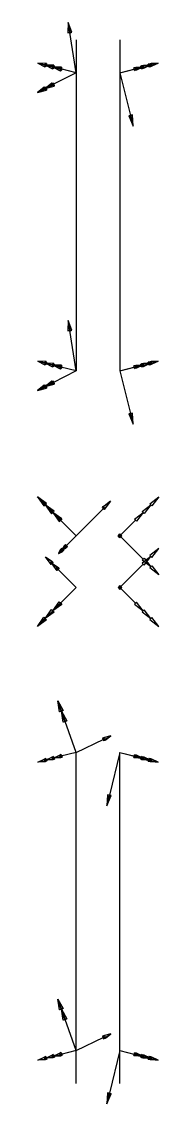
# Model space of a CAD drawing. Header units: millimetres. Extents: x -2356 to 13, y -102 to 102.
# Drawn here: x -2129.9 to -2102.8, y -100.3 to 98.2 of the extents above.
import ezdxf

# ---------------------------------------------------------------- set-up
doc = ezdxf.new("R2010")
doc.units = ezdxf.units.MM
for name, color, linetype in [('AutoDetect_12_16', 1, 'Continuous'), ('AutoDetect_13_18', 1, 'Continuous'), ('AutoDetect_8_14', 1, 'Continuous'), ('AutoDetect_9_17', 1, 'Continuous'), ('Rippe_ID_GUID_7DFB9D62_D4FB_44a8_B54D_7E739350D5E7', 1, 'Continuous')]:
    doc.layers.add(name, color=color, linetype=linetype)

# ---------------------------------------------------------------- blocks, each defined once
blk = doc.blocks.new('Kontrollpunkt')
at = {"color": 0}
for q in [(0, 6), (8, 0), (0, 0, 4)]:
    blk.add_line((0, 0), q, dxfattribs=at)
for points in [[(0.25, 8, -0.25), (-0.25, 8, -0.25), (-0.25, 8, 0.25), (0, 10, 0), (-0.25, 8, -0.25), (0.25, 8, 0.25), (0, 10, 0), (0.25, 8, -0.25), (0.25, 8, 0.25), (-0.25, 8, 0.25)], [(0.25, 6, -0.25), (-0.25, 6, -0.25), (-0.25, 6, 0.25), (0, 8, 0), (-0.25, 6, -0.25), (0.25, 6, 0.25), (0, 8, 0), (0.25, 6, -0.25), (0.25, 6, 0.25), (-0.25, 6, 0.25)], [(0.25, 0.25, 4), (-0.25, 0.25, 4), (-0.25, -0.25, 4), (0, 0, 6), (-0.25, 0.25, 4), (0.25, -0.25, 4), (0, 0, 6), (0.25, 0.25, 4), (0.25, -0.25, 4), (-0.25, -0.25, 4)], [(0.25, 0.25, 6), (-0.25, 0.25, 6), (-0.25, -0.25, 6), (0, 0, 8), (-0.25, 0.25, 6), (0.25, -0.25, 6), (0, 0, 8), (0.25, 0.25, 6), (0.25, -0.25, 6), (-0.25, -0.25, 6)], [(0.25, 0.25, 8), (-0.25, 0.25, 8), (-0.25, -0.25, 8), (0, 0, 10), (-0.25, 0.25, 8), (0.25, -0.25, 8), (0, 0, 10), (0.25, 0.25, 8), (0.25, -0.25, 8), (-0.25, -0.25, 8)], [(8, 0.25, -0.25), (8, 0.25, 0.25), (8, -0.25, 0.25), (10, 0, 0), (8, 0.25, 0.25), (8, -0.25, -0.25), (10, 0, 0), (8, 0.25, -0.25), (8, -0.25, -0.25), (8, -0.25, 0.25)]]:
    blk.add_polyline3d(points, dxfattribs=at)

msp = doc.modelspace()

# ---------------------------------------------------------------- linework, layer by layer
at = {"layer": 'AutoDetect_12_16', "color": 1}
msp.add_line((-2120, 94.9, -435.4), (-2120, 34.7, -435.4), dxfattribs=at)
at = {"layer": 'AutoDetect_13_18', "color": 1}
msp.add_line((-2112, 94.9, -435.4), (-2112, 34.7, -435.4), dxfattribs=at)
at = {"layer": 'AutoDetect_8_14', "color": 1}
msp.add_line((-2120, -94.9, -435.4), (-2120, -34.7, -435.4), dxfattribs=at)
at = {"layer": 'AutoDetect_9_17', "color": 1}
msp.add_line((-2112, -94.9, -435.4), (-2112, -34.7, -435.4), dxfattribs=at)

# ---------------------------------------------------------------- block references
at = {"layer": 'AutoDetect_12_16', "color": 2, "extrusion": (-0.696364, 0.173648, 0.696364), "rotation": 211.1793542502569}
for p in [(426.69, -1759.89, 1188.53), (479.28, -1750.76, 1179.12)]:
    msp.add_blockref('Kontrollpunkt', p, dxfattribs=at)
at = {"layer": 'AutoDetect_13_18', "color": 1, "extrusion": (0.696364, 0.173648, 0.696364), "rotation": 180}
for p in [(597.27, 1099.56, -1758.48), (544.68, 1108.69, -1767.89)]:
    msp.add_blockref('Kontrollpunkt', p, dxfattribs=at)
at = {"layer": 'AutoDetect_8_14', "color": 2, "extrusion": (-0.696364, -0.173648, 0.696364), "rotation": 98.13857298109163}
for p in [(-479.28, -1750.76, 1179.12), (-426.69, -1759.89, 1188.53)]:
    msp.add_blockref('Kontrollpunkt', p, dxfattribs=at)
at = {"layer": 'AutoDetect_9_17', "color": 1, "extrusion": (0.696364, -0.173648, 0.696364), "rotation": 180}
for p in [(-544.68, 1108.69, -1767.89), (-597.27, 1099.56, -1758.48)]:
    msp.add_blockref('Kontrollpunkt', p, dxfattribs=at)
at = {"layer": 'Rippe_ID_GUID_7DFB9D62_D4FB_44a8_B54D_7E739350D5E7', "color": 2, "extrusion": (-0.707107, 0.707107, 0), "rotation": 206.9508891602445}
for p in [(1495.74, -405.4, 1502.39), (1495.74, -385.7, 1502.39)]:
    msp.add_blockref('Kontrollpunkt', p, dxfattribs=at)
at = {"layer": 'Rippe_ID_GUID_7DFB9D62_D4FB_44a8_B54D_7E739350D5E7', "color": 2, "extrusion": (0.707107, 0.707107, 0), "rotation": 90.00000000000001}
for p in [(1496.73, -383.52, -1490.09), (1496.73, -405.4, -1490.09)]:
    msp.add_blockref('Kontrollpunkt', p, dxfattribs=at)
at = {"layer": 'Rippe_ID_GUID_7DFB9D62_D4FB_44a8_B54D_7E739350D5E7', "color": 2, "extrusion": (-0.707107, -0.707107, 0), "rotation": 127.6276844840321}
for p in [(-1495.74, -385.7, 1502.39), (-1495.74, -405.4, 1502.39)]:
    msp.add_blockref('Kontrollpunkt', p, dxfattribs=at)
at = {"layer": 'Rippe_ID_GUID_7DFB9D62_D4FB_44a8_B54D_7E739350D5E7', "color": 2, "extrusion": (0.707107, -0.707107, 0), "rotation": 270}
for p in [(-1496.73, -405.4, -1490.09), (-1496.73, -383.52, -1490.09)]:
    msp.add_blockref('Kontrollpunkt', p, dxfattribs=at)

doc.saveas('drawing.dxf')
